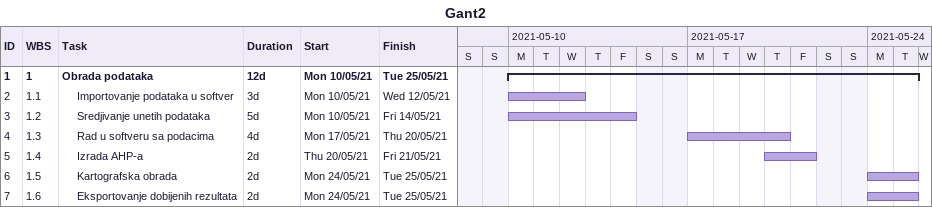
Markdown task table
Gant2

| ID | WBS | Task | Duration | Start | Finish |
|---|---|---|---|---|---|
| 1 | 1 | **Obrada podataka** | 12d | 2021-05-10 | 2021-05-25 |
| 2 | 1.1 | Importovanje podataka u softver | 3d | 2021-05-10 | 2021-05-12 |
| 3 | 1.2 | Sredjivanje unetih podataka | 5d | 2021-05-10 | 2021-05-14 |
| 4 | 1.3 | Rad u softveru sa podacima | 4d | 2021-05-17 | 2021-05-20 |
| 5 | 1.4 | Izrada AHP-a | 2d | 2021-05-20 | 2021-05-21 |
| 6 | 1.5 | Kartografska obrada | 2d | 2021-05-24 | 2021-05-25 |
| 7 | 1.6 | Eksportovanje dobijenih rezultata | 2d | 2021-05-24 | 2021-05-25 |
